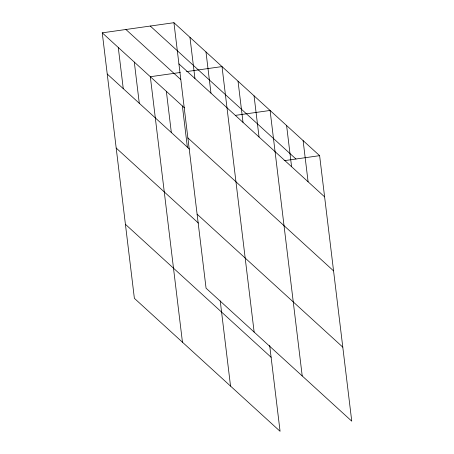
<?xml version="1.0" encoding="UTF-8"?>
<svg xmlns="http://www.w3.org/2000/svg" width="454" height="454" viewBox="0 0 454 454"><rect width="100%" height="100%" fill="white"/><g stroke="black" fill="none" stroke-linecap="round" stroke-linejoin="round"><path stroke-width="0.68" d="M269.67 345.386L280.067 431.3L134.378 298.335L102.252 32.841L173.933 22.7L319.622 155.665L351.748 421.159L206.059 288.194L173.933 22.7M180.249 72.487L150.331 76.72L182.457 342.214M186.52 71.601L222.012 66.579L254.138 332.073M235.291 115.384L270.085 110.458L302.216 375.946M284.13 160.688L319.622 155.665M150.28 26.048L295.963 159.013M178.916 63.889L324.604 196.854M125.906 29.493L180.703 79.507M102.252 32.841L184.449 107.859M187.877 137.908L333.559 270.873M107.235 74.03L189.431 149.048M197.104 214.169L342.793 347.14M116.196 148.049L198.392 223.073M125.423 224.316L271.112 357.281M303.107 140.598L308.096 181.787M286.599 125.525L291.581 166.714M254.058 95.834L259.047 137.023M238.038 81.204L243.021 122.393M205.985 51.955L210.968 93.144M189.959 37.324L194.942 78.514M220.224 300.877L230.536 386.093M182.377 105.975L187.366 147.164M166.357 91.35L171.34 132.54M134.305 62.096L139.287 103.285M118.278 47.471L123.261 88.661"/></g></svg>
